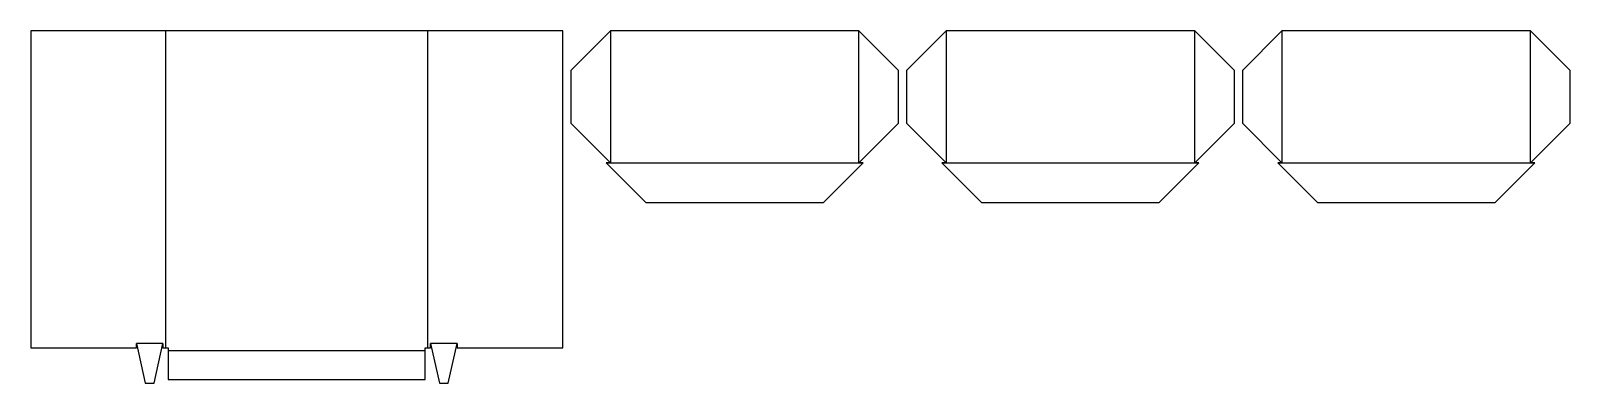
# Model space of a CAD drawing. Header units: millimetres. Extents: x 5 to 587, y 262 to 395.
import ezdxf

# ---------------------------------------------------------------- set-up
doc = ezdxf.new("R2010")
doc.units = ezdxf.units.MM
doc.layers.add('CUT', color=1, linetype='CONTINUOUS')
doc.layers.add('SCORE', color=5, linetype='CONTINUOUS')

msp = doc.modelspace()

# ---------------------------------------------------------------- linework, layer by layer
at = {"layer": 'CUT'}
for points in [[(5, 275), (44.98, 275), (44.98, 276.6), (48.32, 261.6), (51.66, 261.6), (55, 276.6), (55, 275), (57, 275), (57, 263), (154.2, 263), (154.2, 275), (156.2, 275), (156.2, 276.6), (159.54, 261.6), (162.88, 261.6), (166.22, 276.6), (166.22, 275), (206.2, 275), (206.2, 395), (5, 395)], [(209.2, 360), (224.2, 345), (222.6, 345), (237.6, 330), (304.8, 330), (319.8, 345), (318.2, 345), (333.2, 360), (333.2, 380), (318.2, 395), (224.2, 395), (209.2, 380)], [(336.2, 360), (351.2, 345), (349.6, 345), (364.6, 330), (431.8, 330), (446.8, 345), (445.2, 345), (460.2, 360), (460.2, 380), (445.2, 395), (351.2, 395), (336.2, 380)], [(463.2, 360), (478.2, 345), (476.6, 345), (491.6, 330), (558.8, 330), (573.8, 345), (572.2, 345), (587.2, 360), (587.2, 380), (572.2, 395), (478.2, 395), (463.2, 380)]]:
    msp.add_lwpolyline(points, close=True, dxfattribs=at)
at = {"layer": 'SCORE'}
for p, q in [((56, 395), (56, 275)), ((155.2, 275), (155.2, 395)), ((224.2, 395), (224.2, 345)), ((318.2, 345), (318.2, 395)), ((351.2, 395), (351.2, 345)), ((445.2, 345), (445.2, 395)), ((478.2, 395), (478.2, 345)), ((572.2, 345), (572.2, 395)), ((222.6, 345), (319.8, 345)), ((349.6, 345), (446.8, 345)), ((476.6, 345), (573.8, 345)), ((55, 276.6), (44.98, 276.6)), ((57, 274), (154.2, 274)), ((166.22, 276.6), (156.2, 276.6))]:
    msp.add_line(p, q, dxfattribs=at)

doc.saveas('drawing.dxf')
